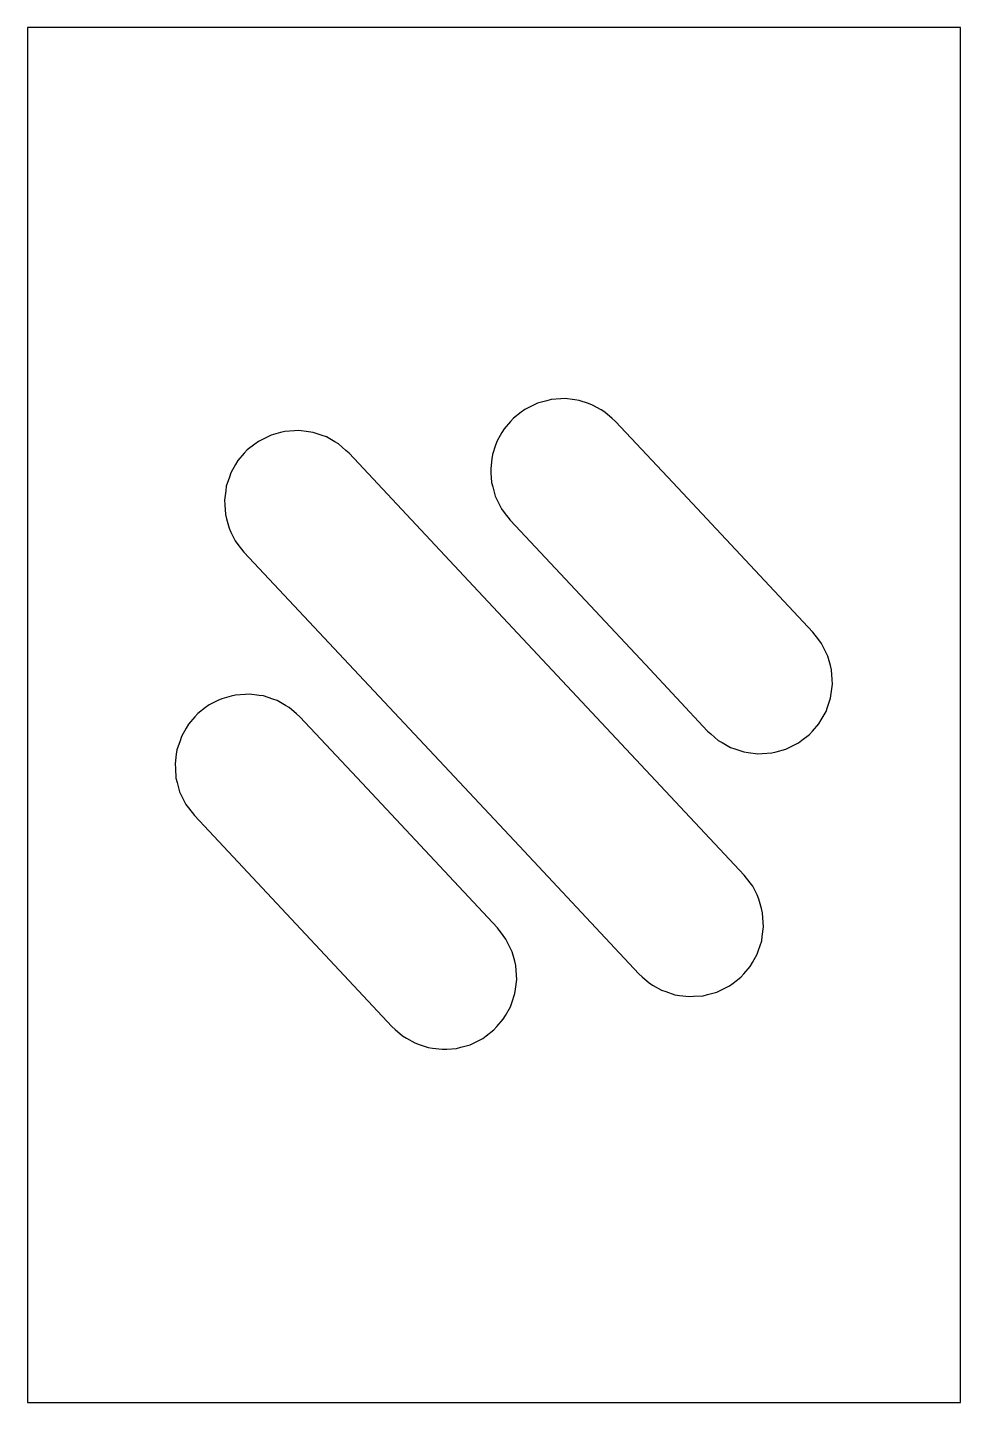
# Model space of a CAD drawing. Header units: metres. Extents: x -18.5 to 13.8, y -1.1 to 46.5.
import ezdxf

# ---------------------------------------------------------------- set-up
doc = ezdxf.new("R2010")
doc.units = ezdxf.units.M

msp = doc.modelspace()

# ---------------------------------------------------------------- linework, layer by layer
for p, q in [((-15.924, 46.5), (-18.55, 46.5)), ((-18.55, 46.5), (-18.55, 45.983)), ((-14.833, 46.5), (-15.924, 46.5)), ((-14.789, 46.5), (-14.833, 46.5)), ((-14.833, 46.5), (-14.833, 46.5)), ((-14.728, 46.5), (-14.789, 46.5)), ((-14.651, 46.5), (-14.728, 46.5)), ((-14.564, 46.5), (-14.651, 46.5)), ((-14.474, 46.5), (-14.564, 46.5)), ((-14.389, 46.5), (-14.474, 46.5)), ((-14.319, 46.5), (-14.389, 46.5)), ((-14.269, 46.5), (-14.319, 46.5)), ((-14.243, 46.5), (-14.269, 46.5)), ((9.235, 46.5), (-14.243, 46.5)), ((12.801, 46.5), (9.235, 46.5)), ((12.837, 46.5), (12.801, 46.5)), ((12.893, 46.5), (12.837, 46.5)), ((12.966, 46.5), (12.893, 46.5)), ((13.048, 46.5), (12.966, 46.5)), ((13.132, 46.5), (13.048, 46.5)), ((13.209, 46.5), (13.132, 46.5)), ((13.273, 46.5), (13.209, 46.5)), ((13.321, 46.5), (13.273, 46.5)), ((13.75, 46.5), (13.321, 46.5)), ((13.75, 45.404), (13.75, 46.5)), ((-18.55, 45.983), (-18.55, 45.297)), ((-18.55, 45.297), (-18.55, 45.233)), ((-18.55, 45.233), (-18.55, 45.102)), ((13.75, 44.713), (13.75, 45.404)), ((-18.55, 45.102), (-18.55, 44.907)), ((-18.55, 44.907), (-18.55, 44.656)), ((-18.55, 44.656), (-18.55, 43.04)), ((13.75, 35.23), (13.75, 44.713)), ((-18.55, 43.04), (-18.55, 42.856)), ((-18.55, 42.856), (-18.55, 42.63)), ((-18.55, 42.63), (-18.55, 41.829)), ((-18.55, 41.829), (-18.55, 41.609)), ((-18.55, 41.609), (-18.55, 41.375)), ((-18.55, 41.375), (-18.55, 41.146)), ((-18.55, 41.146), (-18.55, 40.941)), ((-18.55, 40.941), (-18.55, 40.264)), ((-18.55, 40.264), (-18.55, 34.497)), ((13.75, 0.714), (13.75, 35.23)), ((-18.55, 34.497), (-18.55, 33.259)), ((-1.035, 33.426), (-1.337, 33.278)), ((-0.897, 33.494), (-1.035, 33.426)), ((-0.573, 33.581), (-0.897, 33.494)), ((-0.424, 33.621), (-0.573, 33.581)), ((-0.089, 33.643), (-0.424, 33.621)), ((0.065, 33.653), (-0.089, 33.643)), ((0.398, 33.609), (0.065, 33.653)), ((0.551, 33.589), (0.398, 33.609)), ((0.869, 33.481), (0.551, 33.589)), ((1.015, 33.431), (0.869, 33.481)), ((1.306, 33.264), (1.015, 33.431)), ((-18.55, 33.259), (-18.55, 29.739)), ((-1.827, 32.863), (-2.049, 32.611)), ((-1.725, 32.98), (-1.827, 32.863)), ((-1.459, 33.184), (-1.725, 32.98)), ((-1.337, 33.278), (-1.459, 33.184)), ((1.44, 33.186), (1.306, 33.264)), ((1.692, 32.965), (1.44, 33.186)), ((1.808, 32.863), (1.692, 32.965)), ((3.961, 30.564), (1.808, 32.863)), ((-10.115, 32.39), (-10.253, 32.322)), ((-9.79, 32.477), (-10.115, 32.39)), ((-9.641, 32.517), (-9.79, 32.477)), ((-9.306, 32.539), (-9.641, 32.517)), ((-9.152, 32.549), (-9.306, 32.539)), ((-8.819, 32.505), (-9.152, 32.549)), ((-8.666, 32.485), (-8.819, 32.505)), ((-8.348, 32.377), (-8.666, 32.485)), ((-8.202, 32.327), (-8.348, 32.377)), ((-2.126, 32.477), (-2.294, 32.187)), ((-2.049, 32.611), (-2.126, 32.477)), ((-10.677, 32.079), (-10.943, 31.875)), ((-10.554, 32.173), (-10.677, 32.079)), ((-10.253, 32.322), (-10.554, 32.173)), ((-7.912, 32.159), (-8.202, 32.327)), ((-7.778, 32.082), (-7.912, 32.159)), ((-7.526, 31.86), (-7.778, 32.082)), ((-2.343, 32.041), (-2.451, 31.723)), ((-2.294, 32.187), (-2.343, 32.041)), ((-11.266, 31.507), (-11.344, 31.373)), ((-11.045, 31.759), (-11.266, 31.507)), ((-10.943, 31.875), (-11.045, 31.759)), ((-7.409, 31.759), (-7.526, 31.86)), ((-3.105, 27.16), (-7.409, 31.759)), ((-2.472, 31.57), (-2.515, 31.237)), ((-2.451, 31.723), (-2.472, 31.57)), ((-11.511, 31.082), (-11.561, 30.936)), ((-11.344, 31.373), (-11.511, 31.082)), ((-2.515, 31.237), (-2.505, 31.083)), ((-2.505, 31.083), (-2.484, 30.748)), ((-11.689, 30.465), (-11.733, 30.132)), ((-11.669, 30.618), (-11.689, 30.465)), ((-11.561, 30.936), (-11.669, 30.618)), ((-2.484, 30.748), (-2.444, 30.599)), ((-2.444, 30.599), (-2.357, 30.274)), ((8.643, 25.563), (3.961, 30.564)), ((-11.733, 30.132), (-11.723, 29.978)), ((-2.357, 30.274), (-2.289, 30.136)), ((-2.289, 30.136), (-2.14, 29.835)), ((-18.55, 29.739), (-18.55, 13.92)), ((-11.723, 29.978), (-11.701, 29.643)), ((-11.701, 29.643), (-11.661, 29.494)), ((-2.14, 29.835), (-2.046, 29.712)), ((-2.046, 29.712), (-1.842, 29.446)), ((-11.661, 29.494), (-11.574, 29.17)), ((-11.574, 29.17), (-11.506, 29.031)), ((-1.842, 29.446), (2.84, 24.445)), ((-11.506, 29.031), (-11.358, 28.73)), ((-11.358, 28.73), (-11.264, 28.608)), ((-11.264, 28.608), (-11.059, 28.341)), ((-11.059, 28.341), (-1.695, 18.34)), ((6.259, 17.159), (-3.105, 27.16)), ((8.847, 25.297), (8.643, 25.563)), ((8.941, 25.174), (8.847, 25.297)), ((9.089, 24.873), (8.941, 25.174)), ((9.158, 24.735), (9.089, 24.873)), ((2.84, 24.445), (4.993, 22.146)), ((9.244, 24.41), (9.158, 24.735)), ((9.284, 24.261), (9.244, 24.41)), ((9.306, 23.926), (9.284, 24.261)), ((9.316, 23.772), (9.306, 23.926)), ((-11.499, 23.352), (-11.823, 23.265)), ((-11.35, 23.392), (-11.499, 23.352)), ((-11.015, 23.414), (-11.35, 23.392)), ((-10.861, 23.424), (-11.015, 23.414)), ((-10.528, 23.38), (-10.861, 23.424)), ((-10.375, 23.36), (-10.528, 23.38)), ((-10.057, 23.252), (-10.375, 23.36)), ((9.252, 23.286), (9.272, 23.439)), ((9.272, 23.439), (9.316, 23.772)), ((-12.385, 22.954), (-12.652, 22.75)), ((-12.263, 23.048), (-12.385, 22.954)), ((-11.962, 23.197), (-12.263, 23.048)), ((-11.823, 23.265), (-11.962, 23.197)), ((-9.911, 23.202), (-10.057, 23.252)), ((-9.62, 23.034), (-9.911, 23.202)), ((-9.487, 22.957), (-9.62, 23.034)), ((-9.234, 22.735), (-9.487, 22.957)), ((9.095, 22.822), (9.144, 22.968)), ((9.144, 22.968), (9.252, 23.286)), ((-12.975, 22.382), (-13.052, 22.248)), ((-12.754, 22.634), (-12.975, 22.382)), ((-12.652, 22.75), (-12.754, 22.634)), ((-9.118, 22.634), (-9.234, 22.735)), ((-6.966, 20.335), (-9.118, 22.634)), ((8.628, 22.146), (8.849, 22.398)), ((8.849, 22.398), (8.927, 22.532)), ((8.927, 22.532), (9.095, 22.822)), ((-13.22, 21.957), (-13.27, 21.811)), ((-13.052, 22.248), (-13.22, 21.957)), ((4.993, 22.146), (5.109, 22.044)), ((5.109, 22.044), (5.361, 21.823)), ((8.26, 21.825), (8.526, 22.03)), ((8.526, 22.03), (8.628, 22.146)), ((-13.378, 21.493), (-13.398, 21.34)), ((-13.27, 21.811), (-13.378, 21.493)), ((5.361, 21.823), (5.495, 21.745)), ((5.495, 21.745), (5.785, 21.578)), ((5.785, 21.578), (5.932, 21.528)), ((5.932, 21.528), (6.249, 21.42)), ((5.932, 21.528), (5.932, 21.528)), ((7.224, 21.388), (7.373, 21.428)), ((7.373, 21.428), (7.698, 21.515)), ((7.698, 21.515), (7.836, 21.583)), ((7.836, 21.583), (8.137, 21.731)), ((8.137, 21.731), (8.26, 21.825)), ((-13.398, 21.34), (-13.442, 21.007)), ((-13.442, 21.007), (-13.432, 20.853)), ((6.249, 21.42), (6.402, 21.4)), ((6.402, 21.4), (6.735, 21.356)), ((6.735, 21.356), (6.889, 21.366)), ((6.889, 21.366), (7.224, 21.388)), ((-13.432, 20.853), (-13.41, 20.518)), ((-13.41, 20.518), (-13.37, 20.369)), ((-13.37, 20.369), (-13.283, 20.045)), ((-13.283, 20.045), (-13.215, 19.906)), ((-2.284, 15.334), (-6.966, 20.335)), ((-13.215, 19.906), (-13.066, 19.605)), ((-13.066, 19.605), (-12.972, 19.483)), ((-12.972, 19.483), (-12.768, 19.216)), ((-12.768, 19.216), (-8.086, 14.215)), ((-1.695, 18.34), (2.609, 13.741)), ((6.464, 16.892), (6.259, 17.159)), ((6.558, 16.77), (6.464, 16.892)), ((6.706, 16.469), (6.558, 16.77)), ((6.774, 16.33), (6.706, 16.469)), ((6.861, 16.006), (6.774, 16.33)), ((6.901, 15.857), (6.861, 16.006)), ((6.923, 15.522), (6.901, 15.857)), ((-2.079, 15.067), (-2.284, 15.334)), ((6.889, 15.035), (6.933, 15.368)), ((6.933, 15.368), (6.923, 15.522)), ((-1.985, 14.945), (-2.079, 15.067)), ((-1.837, 14.644), (-1.985, 14.945)), ((6.761, 14.564), (6.869, 14.882)), ((6.869, 14.882), (6.889, 15.035)), ((-1.769, 14.505), (-1.837, 14.644)), ((-1.682, 14.181), (-1.769, 14.505)), ((6.544, 14.127), (6.711, 14.418)), ((6.711, 14.418), (6.761, 14.564)), ((-18.55, 13.92), (-18.55, 9.807)), ((-8.086, 14.215), (-5.934, 11.916)), ((-1.642, 14.032), (-1.682, 14.181)), ((-1.682, 14.181), (-1.682, 14.181)), ((-1.62, 13.697), (-1.642, 14.032)), ((6.245, 13.741), (6.466, 13.993)), ((6.466, 13.993), (6.544, 14.127)), ((-1.654, 13.21), (-1.61, 13.543)), ((-1.61, 13.543), (-1.62, 13.697)), ((2.609, 13.741), (2.726, 13.64)), ((2.726, 13.64), (2.978, 13.418)), ((2.978, 13.418), (3.112, 13.341)), ((3.112, 13.341), (3.402, 13.173)), ((5.754, 13.327), (5.877, 13.421)), ((5.877, 13.421), (6.143, 13.625)), ((6.143, 13.625), (6.245, 13.741)), ((-1.782, 12.739), (-1.674, 13.057)), ((-1.674, 13.057), (-1.654, 13.21)), ((3.402, 13.173), (3.548, 13.123)), ((3.402, 13.173), (3.402, 13.173)), ((3.548, 13.123), (3.866, 13.015)), ((3.866, 13.015), (4.019, 12.995)), ((4.019, 12.995), (4.352, 12.951)), ((4.352, 12.951), (4.506, 12.961)), ((4.506, 12.961), (4.841, 12.983)), ((4.841, 12.983), (4.99, 13.023)), ((4.99, 13.023), (5.315, 13.11)), ((5.315, 13.11), (5.453, 13.178)), ((5.453, 13.178), (5.754, 13.327)), ((-2, 12.302), (-1.832, 12.593)), ((-1.832, 12.593), (-1.782, 12.739)), ((-5.934, 11.916), (-5.818, 11.815)), ((-2.4, 11.8), (-2.298, 11.916)), ((-2.298, 11.916), (-2.077, 12.168)), ((-2.077, 12.168), (-2, 12.302)), ((-5.818, 11.815), (-5.565, 11.593)), ((-5.565, 11.593), (-5.432, 11.516)), ((-5.432, 11.516), (-5.141, 11.348)), ((-3.09, 11.353), (-2.789, 11.502)), ((-2.789, 11.502), (-2.666, 11.596)), ((-2.666, 11.596), (-2.4, 11.8)), ((-5.141, 11.348), (-4.995, 11.298)), ((-4.995, 11.298), (-4.677, 11.19)), ((-4.677, 11.19), (-4.524, 11.17)), ((-4.524, 11.17), (-4.191, 11.126)), ((-4.191, 11.126), (-4.037, 11.136)), ((-4.037, 11.136), (-3.702, 11.158)), ((-3.702, 11.158), (-3.553, 11.198)), ((-3.553, 11.198), (-3.228, 11.285)), ((-3.228, 11.285), (-3.09, 11.353)), ((-18.55, 9.807), (-18.55, 5.79)), ((-18.55, 5.79), (-18.55, 4.055)), ((-18.55, 4.055), (-18.55, 3.848)), ((-18.55, 3.848), (-18.55, 3.064)), ((-18.55, 3.064), (-18.55, 2.852)), ((-18.55, 2.852), (-18.55, 2.686)), ((-18.55, 2.686), (-18.55, 1.059)), ((-18.55, 1.059), (-18.55, 0.826)), ((-18.55, 0.826), (-18.55, 0.652)), ((-18.55, 0.652), (-18.55, 0.544)), ((-18.55, 0.544), (-18.55, -0.464)), ((13.75, 0.018), (13.75, 0.714)), ((13.75, -1.1), (13.75, 0.018)), ((-18.55, -0.464), (-18.55, -0.527)), ((-18.55, -0.527), (-18.55, -1.1)), ((-18.55, -1.1), (-17.739, -1.1)), ((-17.739, -1.1), (-15.924, -1.1)), ((-15.924, -1.1), (-14.833, -1.1)), ((-14.833, -1.1), (-14.789, -1.1)), ((-14.789, -1.1), (-14.728, -1.1)), ((-14.728, -1.1), (-14.651, -1.1)), ((-14.651, -1.1), (-14.564, -1.1)), ((-14.564, -1.1), (-14.474, -1.1)), ((-14.474, -1.1), (-14.389, -1.1)), ((-14.389, -1.1), (-14.319, -1.1)), ((-14.319, -1.1), (-14.269, -1.1)), ((-14.269, -1.1), (-14.243, -1.1)), ((-14.243, -1.1), (9.235, -1.1)), ((9.235, -1.1), (12.801, -1.1)), ((12.801, -1.1), (12.837, -1.1)), ((12.837, -1.1), (12.893, -1.1)), ((12.893, -1.1), (12.966, -1.1)), ((12.966, -1.1), (13.048, -1.1)), ((13.048, -1.1), (13.132, -1.1)), ((13.132, -1.1), (13.209, -1.1)), ((13.209, -1.1), (13.273, -1.1)), ((13.273, -1.1), (13.321, -1.1)), ((13.321, -1.1), (13.75, -1.1))]:
    msp.add_line(p, q)

doc.saveas('drawing.dxf')
